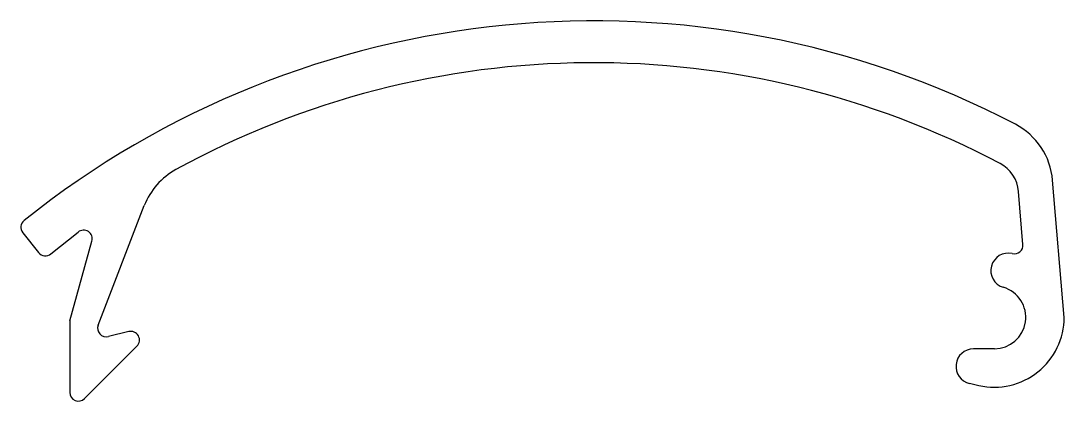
# Model space of a CAD drawing. Extents: x 2627 to 2656.9, y 1386 to 1396.9.
import ezdxf

# ---------------------------------------------------------------- set-up
doc = ezdxf.new("R2010")
doc.units = 0
doc.layers.get('0').update_dxf_attribs({"linetype": 'CONTINUOUS'})

msp = doc.modelspace()

# ---------------------------------------------------------------- linework, layer by layer
for p, q in [((2656.888, 1388.434), (2656.558, 1392.365)), ((2655.709, 1390.526), (2655.582, 1392.045)), ((2629.205, 1388.215), (2630.526, 1391.638)), ((2627.043, 1390.861), (2627.496, 1390.294)), ((2627.848, 1390.254), (2628.629, 1390.879)), ((2628.388, 1388.334), (2629.026, 1390.616)), ((2628.388, 1388.334), (2628.388, 1386.284)), ((2630.078, 1388.026), (2629.498, 1387.883)), ((2628.815, 1386.107), (2630.315, 1387.607)), ((2654.892, 1387.534), (2654.286, 1387.531)), ((2654.178, 1386.544), (2654.446, 1386.483))]:
    msp.add_line(p, q)
for centre, radius, start, end in [((2643.403, 1370.796), 26.138, 62.4545, 128.6388), ((2643.403, 1370.796), 24.938, 62.1508, 118.6887), ((2654.565, 1392.197), 2, 4.8, 62.4545), ((2654.585, 1391.961), 1, 4.8, 62.1508), ((2632.392, 1390.918), 2, 118.6887, 158.9), ((2627.238, 1391.017), 0.25, 128.6388, 218.6388), ((2628.785, 1390.684), 0.25, 344.4, 128.6388), ((2655.46, 1390.505), 0.25, 256.7711, 4.8), ((2627.692, 1390.45), 0.25, 218.6388, 308.6388), ((2655.288, 1389.775), 0.5, 76.7711, 253.3985), ((2654.888, 1388.434), 0.9, 270.2321, 73.3985), ((2654.888, 1388.434), 2, 257.2321, 0), ((2629.438, 1388.125), 0.25, 158.9, 283.9), ((2630.138, 1387.784), 0.25, 315, 103.9), ((2654.288, 1387.031), 0.5, 90.2321, 257.2321), ((2628.638, 1386.284), 0.25, 180, 315)]:
    msp.add_arc(centre, radius, start, end)

doc.saveas('drawing.dxf')
